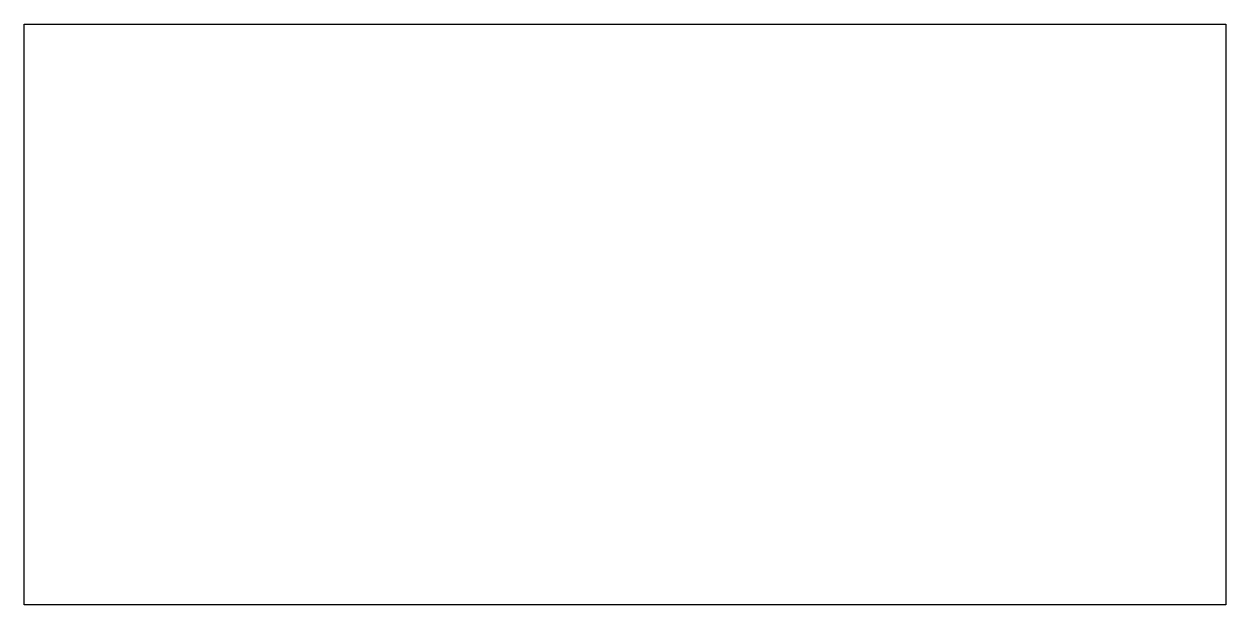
# Model space of a CAD drawing. Extents: x -9.2 to 9.2, y -4.4 to 4.4.
import ezdxf

# ---------------------------------------------------------------- set-up
doc = ezdxf.new("R2010")
doc.units = 0
doc.layers.add('Layer_1', color=7, linetype='CONTINUOUS')

msp = doc.modelspace()

# ---------------------------------------------------------------- linework, layer by layer
at = {"layer": 'Layer_1', "color": 7}
msp.add_lwpolyline([(-9.20735, 4.445009), (9.207629, 4.445009), (9.207629, -4.444971), (-9.20735, -4.444971), (-9.20735, 4.445009)], dxfattribs=at)

doc.saveas('drawing.dxf')
